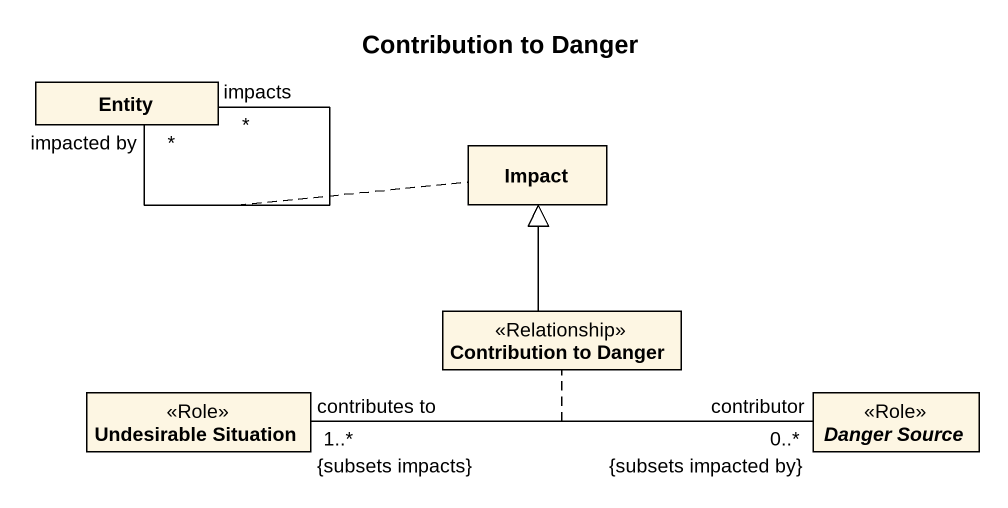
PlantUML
@startuml
title Contribution to Danger
hide circle
hide empty members
class "Entity" as Entity_
class Impact
class "Contribution to Danger" as Contribution_to_Danger <<Relationship>>
class "Undesirable Situation" as Undesirable_Situation <<Role>>
abstract class "Danger Source" as Danger_Source <<Role>>
Entity_ "impacted by\n*" -- "impacts\n*" Entity_
(Entity_, Entity_) .. Impact
Contribution_to_Danger -up-|> Impact
Undesirable_Situation "contributes to\n1..*\n{subsets impacts}" -right- "contributor\n0..*\n{subsets impacted by}" Danger_Source
(Undesirable_Situation, Danger_Source) .. Contribution_to_Danger
@enduml
